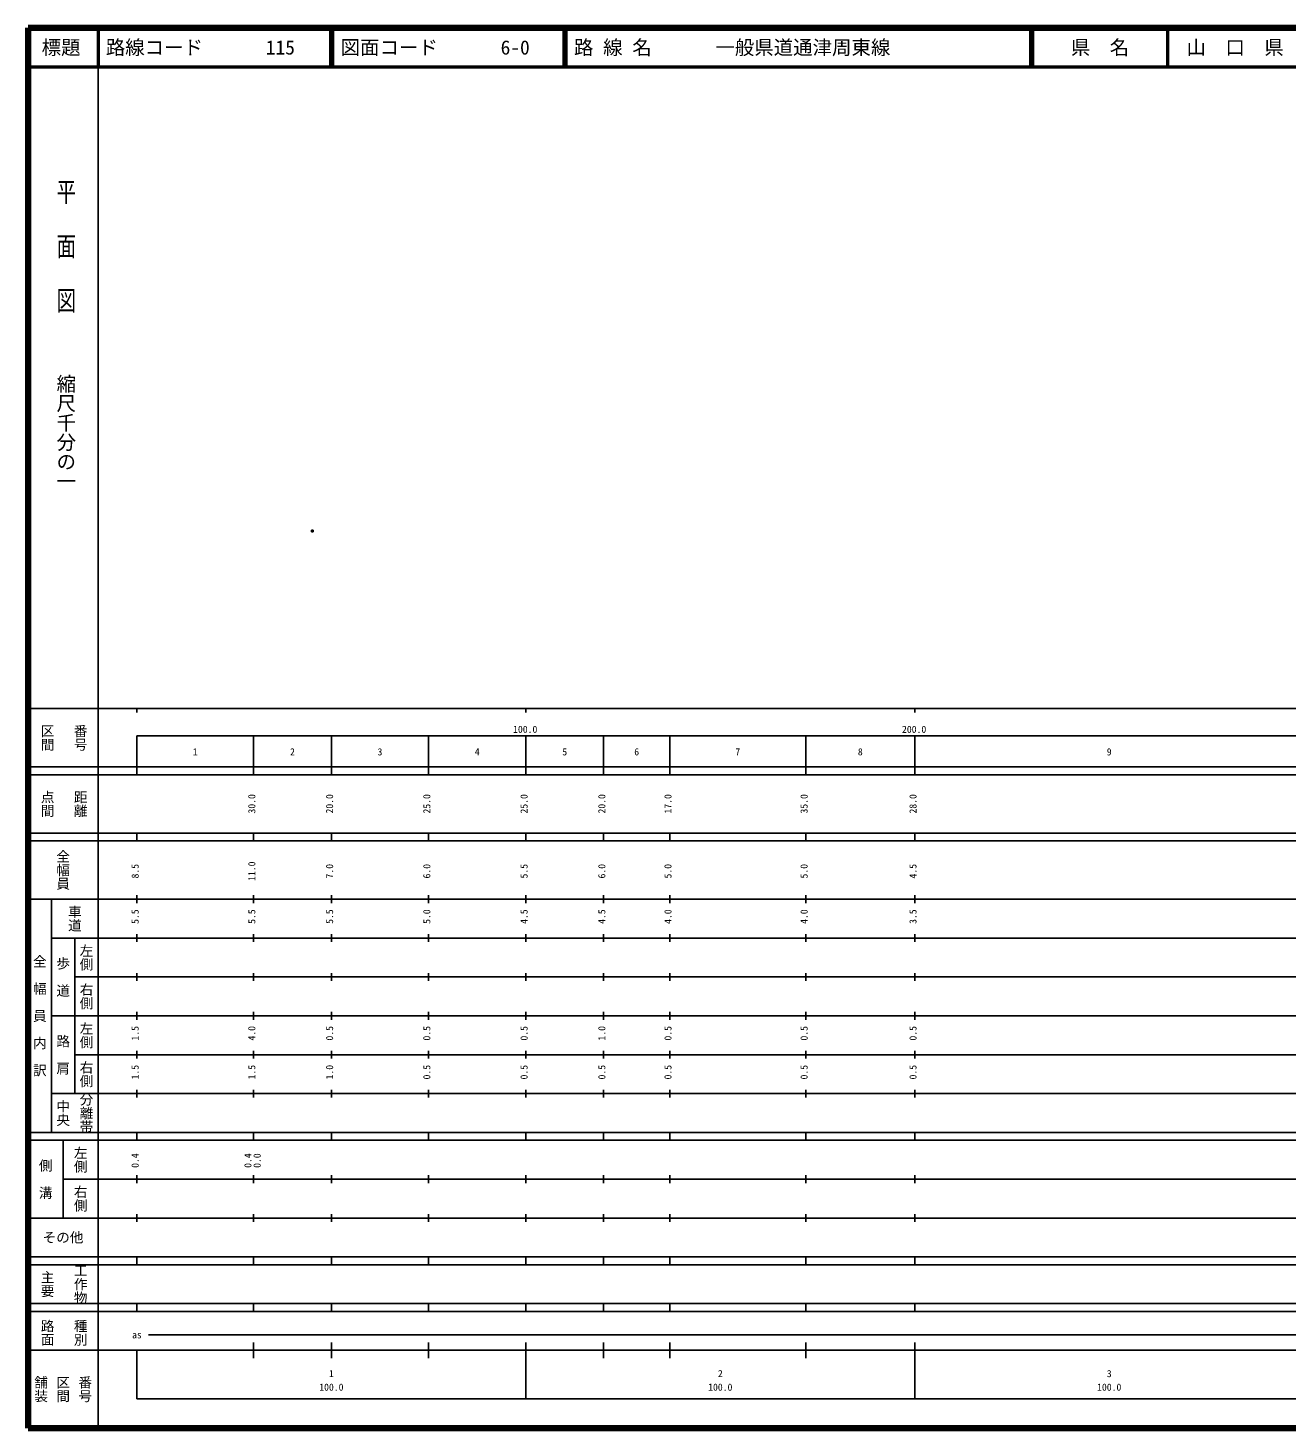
# Model space of a CAD drawing. Units: millimetres on the paper. Extents: x 40 to 680, y 20 to 380.
# Drawn here: x 40 to 363.7, y 20 to 380 of the extents above; entities that cross this region are included whole.
import ezdxf
from ezdxf.enums import TextEntityAlignment as Align

# ---------------------------------------------------------------- set-up
doc = ezdxf.new("R2010")
doc.units = ezdxf.units.MM
doc.header["$PDMODE"] = 32
doc.header["$PDSIZE"] = 0.5
doc.layers.add('M-OTRS', color=6, linetype='Continuous')
doc.layers.add('M-TTL-TXT', color=7, linetype='Continuous')
for name, color, linetype, lineweight in [('M-TTL', 2, 'Continuous', 140), ('M-TTL-BAND', 7, 'Continuous', 25), ('M-TTL-LINE', 7, 'Continuous', 50)]:
    doc.layers.add(name, color=color, linetype=linetype, lineweight=lineweight)
doc.styles.add('@ＭＳ ゴシック', font='')
doc.styles.add('ＭＳ ゴシック', font='')
doc.styles.get('@ＭＳ ゴシック').set_extended_font_data('@MS Gothic')
doc.styles.get('ＭＳ ゴシック').set_extended_font_data('MS Gothic')

msp = doc.modelspace()

# ---------------------------------------------------------------- linework, layer by layer
at = {"layer": 'M-OTRS'}
msp.add_point((113.103, 250.657), dxfattribs=at)
at = {"layer": 'M-TTL'}
for p, q in [((40, 380), (40, 20)), ((680, 380), (40, 380)), ((40, 20), (680, 20))]:
    msp.add_line(p, q, dxfattribs=at)
at = {"layer": 'M-TTL-BAND'}
for p, q in [((58, 370), (58, 20)), ((40, 205), (579, 205)), ((68, 205), (68, 204)), ((168, 205), (168, 204)), ((268, 205), (268, 204)), ((68, 198), (579, 198)), ((68, 198), (68, 188)), ((98, 188), (98, 198)), ((118, 188), (118, 198)), ((143, 188), (143, 198)), ((168, 188), (168, 198)), ((188, 188), (188, 198)), ((205, 188), (205, 198)), ((240, 188), (240, 198)), ((268, 188), (268, 198)), ((40, 190), (579, 190)), ((40, 188), (579, 188)), ((40, 173), (579, 173)), ((68, 171), (68, 173)), ((98, 171), (98, 173)), ((118, 171), (118, 173)), ((143, 171), (143, 173)), ((168, 171), (168, 173)), ((188, 171), (188, 173)), ((205, 171), (205, 173)), ((240, 171), (240, 173)), ((268, 171), (268, 173)), ((40, 171), (579, 171)), ((40, 156), (579, 156)), ((46, 96), (46, 156)), ((68, 155), (68, 157)), ((98, 155), (98, 157)), ((118, 155), (118, 157)), ((143, 155), (143, 157)), ((168, 155), (168, 157)), ((188, 155), (188, 157)), ((205, 155), (205, 157)), ((240, 155), (240, 157)), ((268, 155), (268, 157)), ((46, 146), (579, 146)), ((52, 146), (52, 106)), ((68, 145), (68, 147)), ((98, 145), (98, 147)), ((118, 145), (118, 147)), ((143, 145), (143, 147)), ((168, 145), (168, 147)), ((188, 145), (188, 147)), ((205, 145), (205, 147)), ((240, 145), (240, 147)), ((268, 145), (268, 147)), ((68, 135), (68, 137)), ((98, 135), (98, 137)), ((118, 135), (118, 137)), ((143, 135), (143, 137)), ((168, 135), (168, 137)), ((188, 135), (188, 137)), ((205, 135), (205, 137)), ((240, 135), (240, 137)), ((268, 135), (268, 137)), ((52, 136), (579, 136)), ((46, 126), (579, 126)), ((68, 125), (68, 127)), ((98, 125), (98, 127)), ((118, 125), (118, 127)), ((143, 125), (143, 127)), ((168, 125), (168, 127)), ((188, 125), (188, 127)), ((205, 125), (205, 127)), ((240, 125), (240, 127)), ((268, 125), (268, 127)), ((52, 116), (579, 116)), ((68, 115), (68, 117)), ((98, 115), (98, 117)), ((118, 115), (118, 117)), ((143, 115), (143, 117)), ((168, 115), (168, 117)), ((188, 115), (188, 117)), ((205, 115), (205, 117)), ((240, 115), (240, 117)), ((268, 115), (268, 117)), ((46, 106), (579, 106)), ((68, 105), (68, 107)), ((98, 105), (98, 107)), ((118, 105), (118, 107)), ((143, 105), (143, 107)), ((168, 105), (168, 107)), ((188, 105), (188, 107)), ((205, 105), (205, 107)), ((240, 105), (240, 107)), ((268, 105), (268, 107)), ((40, 96), (579, 96)), ((40, 94), (579, 94)), ((49, 94), (49, 74)), ((68, 94), (68, 96)), ((98, 94), (98, 96)), ((118, 94), (118, 96)), ((143, 94), (143, 96)), ((168, 94), (168, 96)), ((188, 94), (188, 96)), ((205, 94), (205, 96)), ((240, 94), (240, 96)), ((268, 94), (268, 96)), ((49, 84), (579, 84)), ((68, 83), (68, 85)), ((98, 83), (98, 85)), ((118, 83), (118, 85)), ((143, 83), (143, 85)), ((168, 83), (168, 85)), ((188, 83), (188, 85)), ((205, 83), (205, 85)), ((240, 83), (240, 85)), ((268, 83), (268, 85)), ((40, 74), (579, 74)), ((68, 73), (68, 75)), ((98, 73), (98, 75)), ((118, 73), (118, 75)), ((143, 73), (143, 75)), ((168, 73), (168, 75)), ((188, 73), (188, 75)), ((205, 73), (205, 75)), ((240, 73), (240, 75)), ((268, 73), (268, 75)), ((40, 64), (579, 64)), ((40, 62), (579, 62)), ((68, 62), (68, 64)), ((98, 62), (98, 64)), ((118, 62), (118, 64)), ((143, 62), (143, 64)), ((168, 62), (168, 64)), ((188, 62), (188, 64)), ((205, 62), (205, 64)), ((240, 62), (240, 64)), ((268, 62), (268, 64)), ((40, 52), (579, 52)), ((68, 50), (68, 52)), ((98, 50), (98, 52)), ((118, 50), (118, 52)), ((143, 50), (143, 52)), ((168, 50), (168, 52)), ((188, 50), (188, 52)), ((205, 50), (205, 52)), ((240, 50), (240, 52)), ((268, 50), (268, 52)), ((40, 50), (579, 50)), ((71, 44), (565, 44)), ((40, 40), (579, 40)), ((68, 40), (68, 27.5)), ((98, 38), (98, 42)), ((118, 38), (118, 42)), ((143, 38), (143, 42)), ((168, 27.5), (168, 42)), ((188, 38), (188, 42)), ((205, 38), (205, 42)), ((240, 38), (240, 42)), ((268, 27.5), (268, 42)), ((68, 27.5), (579, 27.5))]:
    msp.add_line(p, q, dxfattribs=at)
at = {"layer": 'M-TTL-LINE'}
for p, q in [((58, 380), (58, 370)), ((117.75, 380), (117.75, 370)), ((118.25, 380), (118.25, 370)), ((177.75, 380), (177.75, 370)), ((178.25, 380), (178.25, 370)), ((297.75, 380), (297.75, 370)), ((298.25, 380), (298.25, 370)), ((333, 380), (333, 370)), ((40, 370), (680, 370))]:
    msp.add_line(p, q, dxfattribs=at)

# ---------------------------------------------------------------- texts
at = {"layer": 'M-TTL-BAND', "style": '@ＭＳ ゴシック', "width": 1.4}
msp.add_text('平  面  図', height=3.666, rotation=270, dxfattribs=at).set_placement((49.777, 306.475), align=Align.MIDDLE_RIGHT)
at = {"layer": 'M-TTL-BAND', "style": '@ＭＳ ゴシック'}
msp.add_text('縮尺千分の一', height=3.666, rotation=270, dxfattribs=at).set_placement((49.777, 261.03), align=Align.MIDDLE_RIGHT)
for s, p in [('区間', (45, 197.5)), ('番号', (53.5, 197.5)), ('点間', (45, 180.5)), ('距離', (53.5, 180.5)), ('全幅員', (49, 163.5)), ('車道', (52, 151)), ('左側', (55, 141)), ('全\u3000幅\u3000員\u3000内\u3000訳', (43, 126)), ('歩\u3000道', (49, 136)), ('右側', (55, 131)), ('左側', (55, 121)), ('路\u3000肩', (49, 116)), ('右側', (55, 111)), ('分離帯', (55, 101)), ('中央', (49, 101)), ('左側', (53.5, 89)), ('側\u3000溝', (44.5, 84)), ('右側', (53.5, 79)), ('工作物', (53.5, 57)), ('主要', (45, 57)), ('路面', (45, 44.5)), ('種別', (53.5, 44.5)), ('舗装', (43.333, 30)), ('区間', (49, 30)), ('番号', (54.667, 30))]:
    msp.add_text(s, height=2.566, rotation=270, dxfattribs=at).set_placement(p, align=Align.MIDDLE_CENTER)
at = {"layer": 'M-TTL-BAND', "style": 'ＭＳ ゴシック'}
for s, p in [('100.0', (167.844, 198.195)), ('200.0', (267.844, 198.195)), ('1', (83, 192.405)), ('2', (108, 192.405)), ('3', (130.5, 192.405)), ('4', (155.5, 192.405)), ('5', (178, 192.405)), ('6', (196.5, 192.405)), ('7', (222.5, 192.405)), ('8', (254, 192.405)), ('9', (318, 192.405)), ('as', (68, 42.5)), ('1', (118, 32.523)), ('2', (218, 32.523)), ('3', (318, 32.523)), ('100.0', (118, 29.033)), ('100.0', (218, 29.033)), ('100.0', (318, 29.033))]:
    msp.add_text(s, height=1.833, dxfattribs=at).set_placement(p, align=Align.BOTTOM_CENTER)
for s, p in [('30.0', (99, 180.5)), ('20.0', (119, 180.5)), ('25.0', (144, 180.5)), ('25.0', (169, 180.5)), ('20.0', (189, 180.5)), ('17.0', (206, 180.5)), ('35.0', (241, 180.5)), ('28.0', (269, 180.5)), ('8.5', (69, 163.174)), ('11.0', (99, 163.174)), ('7.0', (119, 163.174)), ('6.0', (144, 163.174)), ('5.5', (169, 163.174)), ('6.0', (189, 163.174)), ('5.0', (206, 163.174)), ('5.0', (241, 163.174)), ('4.5', (269, 163.174)), ('5.5', (69, 151.5)), ('5.5', (99, 151.5)), ('5.5', (119, 151.5)), ('5.0', (144, 151.5)), ('4.5', (169, 151.5)), ('4.5', (189, 151.5)), ('4.0', (206, 151.5)), ('4.0', (241, 151.5)), ('3.5', (269, 151.5)), ('1.5', (69, 121.5)), ('4.0', (99, 121.5)), ('0.5', (119, 121.5)), ('0.5', (144, 121.5)), ('0.5', (169, 121.5)), ('1.0', (189, 121.5)), ('0.5', (206, 121.5)), ('0.5', (241, 121.5)), ('0.5', (269, 121.5)), ('1.5', (69, 111.5)), ('1.5', (99, 111.5)), ('1.0', (119, 111.5)), ('0.5', (144, 111.5)), ('0.5', (169, 111.5)), ('0.5', (189, 111.5)), ('0.5', (206, 111.5)), ('0.5', (241, 111.5)), ('0.5', (269, 111.5)), ('0.4', (69, 88.764)), ('0.4', (98, 88.764)), ('0.0', (100.37, 88.764))]:
    msp.add_text(s, height=1.833, rotation=90, dxfattribs=at).set_placement(p, align=Align.BOTTOM_CENTER)
msp.add_text('その他', height=2.566, dxfattribs=at).set_placement((49, 69), align=Align.MIDDLE_CENTER)
at = {"layer": 'M-TTL-TXT', "style": 'ＭＳ ゴシック'}
for s, p in [('標題', (48.5, 375)), ('県\u3000名', (315.625, 375)), ('山\u3000口\u3000県', (350.375, 375))]:
    msp.add_text(s, height=3.666, dxfattribs=at).set_placement(p, align=Align.MIDDLE_CENTER)
for s, p in [('路線コード', (60, 375)), ('115', (101.142, 375)), ('図面コード', (120.38, 375)), ('6-0', (161.521, 375)), ('路 線 名', (180.38, 375)), ('一般県道通津周東線', (216.734, 375))]:
    msp.add_text(s, height=3.666, dxfattribs=at).set_placement(p, align=Align.MIDDLE_LEFT)

doc.saveas('drawing.dxf')
